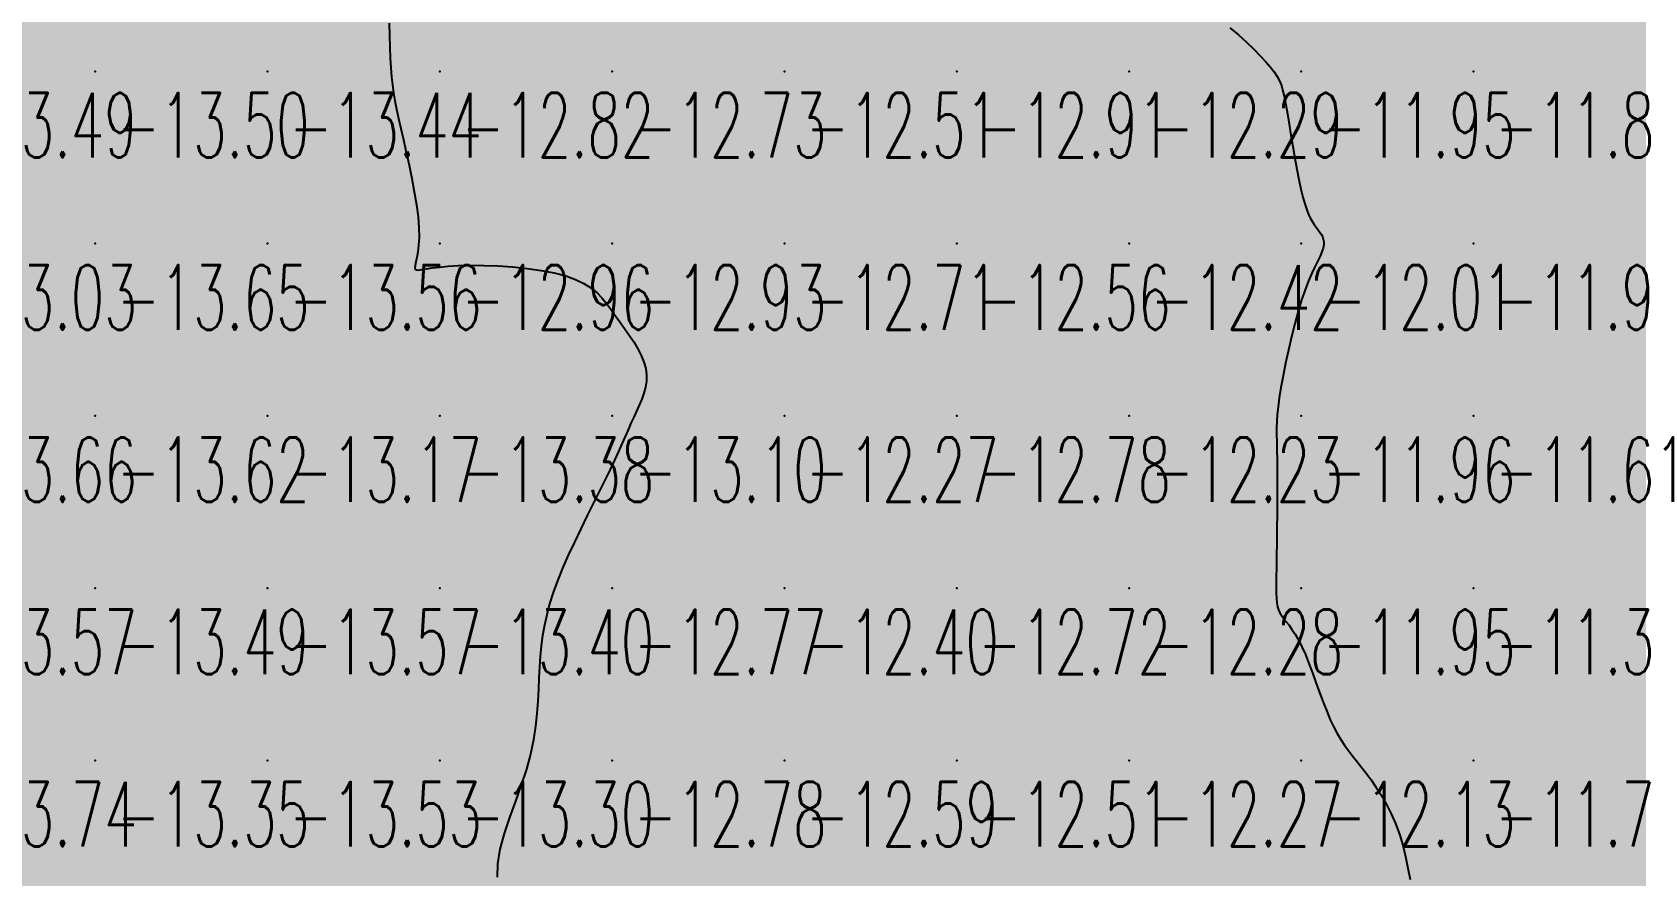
# Model space of a CAD drawing. Header units: millimetres. Extents: x 88261 to 90953, y 390274 to 392322.
# Drawn here: x 89756.6 to 89850.2, y 391060.5 to 391109.5 of the extents above; entities that cross this region are included whole.
import ezdxf
from ezdxf.enums import TextEntityAlignment as Align

# ---------------------------------------------------------------- set-up
doc = ezdxf.new("R2010")
doc.units = ezdxf.units.MM
doc.header["$LTSCALE"] = 25
for name, color, linetype in [('CN_03_00', 7, 'Continuous'), ('COTEAlt', 7, 'Continuous'), ('TN_COLORIAGE', 7, 'Continuous')]:
    doc.layers.add(name, color=color, linetype=linetype)
doc.styles.add('Simplex 1.0', font='Simplex.shx', dxfattribs={"width": 0.99, "height": 2.5})
doc.styles.get("Standard").update_dxf_attribs({"font": 'times.ttf'})

# ---------------------------------------------------------------- blocks, each defined once
blk = doc.blocks.new('COTE')
at = {"color": 0}
blk.add_point((0, 0), dxfattribs=at)
at = {"layer": 'COTEAlt'}
blk.add_attdef('ALT', text='', height=3.75, dxfattribs=at).set_placement((1.25, -1.25), align=Align.TOP_LEFT)

msp = doc.modelspace()

# ---------------------------------------------------------------- linework, layer by layer
at = {"layer": 'CN_03_00', "flags": 128}
for points, elevation in [([(89777.301, 391110.038), (89777.319, 391109.317), (89777.338, 391108.633), (89777.364, 391108.004), (89777.397, 391107.44), (89777.44, 391106.93), (89777.494, 391106.453), (89777.561, 391105.992), (89777.642, 391105.527), (89777.739, 391105.039), (89777.852, 391104.511), (89777.984, 391103.922), (89778.133, 391103.261), (89778.295, 391102.542), (89778.459, 391101.785), (89778.618, 391101.012), (89778.763, 391100.242), (89778.886, 391099.497), (89778.979, 391098.798), (89779.032, 391098.164), (89779.042, 391097.613), (89779.016, 391097.143), (89778.968, 391096.75), (89778.91, 391096.428), (89778.852, 391096.173), (89778.809, 391095.978), (89778.792, 391095.84), (89778.813, 391095.752), (89778.884, 391095.709), (89779.012, 391095.704), (89779.203, 391095.727), (89779.464, 391095.769), (89779.8, 391095.824), (89780.219, 391095.881), (89780.726, 391095.932), (89781.329, 391095.969), (89782.027, 391095.984), (89782.8, 391095.975), (89783.622, 391095.942), (89784.467, 391095.882), (89785.308, 391095.796), (89786.12, 391095.682), (89786.877, 391095.539), (89787.551, 391095.367), (89788.125, 391095.164), (89788.606, 391094.933), (89789.011, 391094.676), (89789.354, 391094.394), (89789.652, 391094.09), (89789.92, 391093.766), (89790.173, 391093.425), (89790.428, 391093.067), (89790.695, 391092.696), (89790.968, 391092.315), (89791.239, 391091.926), (89791.497, 391091.533), (89791.731, 391091.138), (89791.933, 391090.746), (89792.092, 391090.359), (89792.198, 391089.981), (89792.245, 391089.613), (89792.236, 391089.254), (89792.182, 391088.902), (89792.089, 391088.555), (89791.966, 391088.21), (89791.822, 391087.865), (89791.664, 391087.518), (89791.5, 391087.167), (89791.337, 391086.808), (89791.171, 391086.435), (89790.998, 391086.042), (89790.813, 391085.622), (89790.609, 391085.168), (89790.383, 391084.674), (89790.129, 391084.132), (89789.842, 391083.537), (89789.52, 391082.883), (89789.17, 391082.182), (89788.803, 391081.445), (89788.429, 391080.685), (89788.059, 391079.915), (89787.704, 391079.147), (89787.374, 391078.394), (89787.08, 391077.669), (89786.829, 391076.98), (89786.62, 391076.324), (89786.449, 391075.694), (89786.313, 391075.081), (89786.206, 391074.479), (89786.125, 391073.879), (89786.066, 391073.275), (89786.025, 391072.659), (89785.996, 391072.023), (89785.971, 391071.365), (89785.937, 391070.679), (89785.885, 391069.964), (89785.803, 391069.215), (89785.681, 391068.428), (89785.508, 391067.601), (89785.272, 391066.729), (89784.972, 391065.813), (89784.633, 391064.87), (89784.29, 391063.92), (89783.978, 391062.984), (89783.732, 391062.081), (89783.586, 391061.232), (89783.574, 391060.458)], -13), ([(89826.109, 391109.759), (89826.602, 391109.351), (89827.065, 391108.934), (89827.491, 391108.525), (89827.87, 391108.136), (89828.195, 391107.785), (89828.462, 391107.478), (89828.677, 391107.206), (89828.847, 391106.949), (89828.983, 391106.691), (89829.092, 391106.413), (89829.185, 391106.099), (89829.268, 391105.73), (89829.353, 391105.29), (89829.444, 391104.766), (89829.544, 391104.175), (89829.65, 391103.537), (89829.761, 391102.874), (89829.876, 391102.208), (89829.992, 391101.561), (89830.11, 391100.952), (89830.227, 391100.406), (89830.342, 391099.937), (89830.455, 391099.541), (89830.566, 391099.21), (89830.676, 391098.934), (89830.785, 391098.704), (89830.892, 391098.51), (89830.999, 391098.343), (89831.105, 391098.195), (89831.209, 391098.056), (89831.308, 391097.921), (89831.397, 391097.787), (89831.471, 391097.65), (89831.525, 391097.505), (89831.554, 391097.348), (89831.553, 391097.176), (89831.518, 391096.983), (89831.445, 391096.766), (89831.339, 391096.518), (89831.203, 391096.231), (89831.043, 391095.899), (89830.864, 391095.514), (89830.672, 391095.07), (89830.471, 391094.558), (89830.267, 391093.973), (89830.064, 391093.311), (89829.867, 391092.59), (89829.677, 391091.833), (89829.5, 391091.061), (89829.337, 391090.298), (89829.193, 391089.566), (89829.07, 391088.886), (89828.972, 391088.282), (89828.902, 391087.767), (89828.855, 391087.324), (89828.828, 391086.925), (89828.817, 391086.545), (89828.818, 391086.156), (89828.825, 391085.733), (89828.836, 391085.248), (89828.845, 391084.676), (89828.85, 391083.998), (89828.85, 391083.235), (89828.846, 391082.414), (89828.84, 391081.564), (89828.831, 391080.712), (89828.821, 391079.887), (89828.811, 391079.118), (89828.801, 391078.433), (89828.792, 391077.852), (89828.788, 391077.37), (89828.791, 391076.973), (89828.803, 391076.648), (89828.829, 391076.381), (89828.869, 391076.16), (89828.928, 391075.97), (89829.008, 391075.8), (89829.111, 391075.635), (89829.235, 391075.466), (89829.378, 391075.283), (89829.537, 391075.078), (89829.71, 391074.84), (89829.894, 391074.56), (89830.086, 391074.229), (89830.284, 391073.837), (89830.485, 391073.38), (89830.689, 391072.869), (89830.895, 391072.321), (89831.103, 391071.753), (89831.31, 391071.18), (89831.518, 391070.619), (89831.724, 391070.087), (89831.93, 391069.6), (89832.133, 391069.17), (89832.337, 391068.789), (89832.544, 391068.446), (89832.757, 391068.128), (89832.979, 391067.823), (89833.212, 391067.52), (89833.459, 391067.207), (89833.723, 391066.871), (89834.006, 391066.502), (89834.3, 391066.099), (89834.601, 391065.661), (89834.901, 391065.189), (89835.192, 391064.683), (89835.468, 391064.143), (89835.723, 391063.569), (89835.948, 391062.961), (89836.14, 391062.321), (89836.302, 391061.66), (89836.441, 391060.989), (89836.563, 391060.321)], -12)]:
    msp.add_lwpolyline(points, dxfattribs=dict(at, elevation=elevation))
at = {"layer": 'TN_COLORIAGE', "color": 221}
for points in [[(89750.249, 391117.239, -13.255), (89750.249, 391107.239, -13.255), (89760.249, 391117.239, -13.255)], [(89750.249, 391107.239, -13.255), (89760.249, 391107.239, -13.255), (89760.249, 391117.239, -13.255)], [(89760.249, 391117.239, -13.287), (89760.249, 391107.239, -13.287), (89770.249, 391117.239, -13.287)], [(89760.249, 391107.239, -13.287), (89770.249, 391107.239, -13.287), (89770.249, 391117.239, -13.287)], [(89770.249, 391107.239, -13), (89777.311, 391114.302, -13), (89770.249, 391117.239, -13), (89776.376, 391117.239, -13)], [(89777.274, 391107.239, -13.436), (89777.311, 391114.302, -13.436), (89770.249, 391107.239, -13.436)], [(89750.249, 391107.239, -13.498), (89750.249, 391097.239, -13.498), (89760.249, 391107.239, -13.498)], [(89750.249, 391097.239, -13.498), (89760.249, 391097.239, -13.498), (89760.249, 391107.239, -13.498)], [(89760.249, 391107.239, -13.436), (89760.249, 391097.239, -13.436), (89770.249, 391107.239, -13.436)], [(89760.249, 391097.239, -13.436), (89770.249, 391097.239, -13.436), (89770.249, 391107.239, -13.436)], [(89770.249, 391097.239, -13), (89777.773, 391104.763, -13), (89770.249, 391107.239, -13), (89777.274, 391107.239, -13)], [(89777.773, 391104.763, -13.561), (89779.536, 391097.239, -13.561), (89770.249, 391097.239, -13.561)], [(89750.249, 391097.239, -13.649), (89750.249, 391087.239, -13.649), (89760.249, 391097.239, -13.649)], [(89750.249, 391087.239, -13.649), (89760.249, 391087.239, -13.649), (89760.249, 391097.239, -13.649)], [(89760.249, 391097.239, -13.561), (89760.249, 391087.239, -13.561), (89770.249, 391097.239, -13.561)], [(89760.249, 391087.239, -13.561), (89770.249, 391087.239, -13.561), (89770.249, 391097.239, -13.561)], [(89770.249, 391097.239, -13), (89779.536, 391097.239, -13), (89770.249, 391087.239, -13), (89778.274, 391095.265, -13)], [(89780.249, 391087.239, -13), (89780.249, 391096.214, -13), (89770.249, 391087.239, -13), (89778.274, 391095.265, -13)], [(89788.703, 391095.693, -13.377), (89780.249, 391096.214, -13.377), (89780.249, 391087.239, -13.377)], [(89780.249, 391087.239, -13), (89788.703, 391095.693, -13), (89790.249, 391087.239, -13), (89790.249, 391093.213, -13)], [(89792.867, 391089.858, -13.102), (89790.249, 391093.213, -13.102), (89790.249, 391087.239, -13.102)], [(89791.471, 391087.239, -13.102), (89792.867, 391089.858, -13.102), (89790.249, 391087.239, -13.102)], [(89750.249, 391087.239, -13.623), (89750.249, 391077.239, -13.623), (89760.249, 391087.239, -13.623)], [(89750.249, 391077.239, -13.623), (89760.249, 391077.239, -13.623), (89760.249, 391087.239, -13.623)], [(89760.249, 391087.239, -13.175), (89760.249, 391077.239, -13.175), (89770.249, 391087.239, -13.175)], [(89760.249, 391077.239, -13.175), (89770.249, 391077.239, -13.175), (89770.249, 391087.239, -13.175)], [(89770.249, 391087.239, -13.377), (89770.249, 391077.239, -13.377), (89780.249, 391087.239, -13.377)], [(89770.249, 391077.239, -13.377), (89780.249, 391077.239, -13.377), (89780.249, 391087.239, -13.377)], [(89780.249, 391087.239, -13.102), (89780.249, 391077.239, -13.102), (89790.249, 391087.239, -13.102)], [(89780.249, 391077.239, -13), (89786.588, 391077.239, -13), (89790.249, 391087.239, -13), (89790.249, 391084.185, -13)], [(89791.471, 391087.239, -13.102), (89790.249, 391084.185, -13.102), (89790.249, 391087.239, -13.102)], [(89750.249, 391077.239, -13.486), (89750.249, 391067.239, -13.486), (89760.249, 391077.239, -13.486)], [(89750.249, 391067.239, -13.486), (89760.249, 391067.239, -13.486), (89760.249, 391077.239, -13.486)], [(89760.249, 391077.239, -13.566), (89760.249, 391067.239, -13.566), (89770.249, 391077.239, -13.566)], [(89760.249, 391067.239, -13.566), (89770.249, 391067.239, -13.566), (89770.249, 391077.239, -13.566)], [(89770.249, 391077.239, -13.402), (89770.249, 391067.239, -13.402), (89780.249, 391077.239, -13.402)], [(89770.249, 391067.239, -13.402), (89780.249, 391067.239, -13.402), (89780.249, 391077.239, -13.402)], [(89780.249, 391077.239, -13), (89786.588, 391077.239, -13), (89780.249, 391067.239, -13), (89785.878, 391072.868, -13)], [(89785.878, 391072.868, -13.299), (89786.05, 391067.239, -13.299), (89780.249, 391067.239, -13.299)], [(89750.249, 391067.239, -13.348), (89750.249, 391057.239, -13.348), (89760.249, 391067.239, -13.348)], [(89750.249, 391057.239, -13.348), (89760.249, 391057.239, -13.348), (89760.249, 391067.239, -13.348)], [(89760.249, 391067.239, -13.532), (89760.249, 391057.239, -13.532), (89770.249, 391067.239, -13.532)], [(89760.249, 391057.239, -13.532), (89770.249, 391057.239, -13.532), (89770.249, 391067.239, -13.532)], [(89770.249, 391067.239, -13.299), (89770.249, 391057.239, -13.299), (89780.249, 391067.239, -13.299)], [(89770.249, 391057.239, -13.299), (89780.249, 391057.239, -13.299), (89780.249, 391067.239, -13.299)], [(89780.249, 391067.239, -13), (89786.05, 391067.239, -13), (89780.249, 391057.239, -13), (89781.557, 391058.548, -13)]]:
    msp.add_solid(points, dxfattribs=at)
at = {"layer": 'TN_COLORIAGE', "color": 211}
for points in [[(89777.311, 391114.302, -12.815), (89777.274, 391107.239, -12.815), (89780.249, 391117.239, -12.815), (89780.249, 391107.239, -12.815)], [(89780.249, 391117.239, -12.551), (89780.249, 391107.239, -12.551), (89790.249, 391117.239, -12.551)], [(89780.249, 391107.239, -12.551), (89790.249, 391107.239, -12.551), (89790.249, 391117.239, -12.551)], [(89790.249, 391107.239, -12.64), (89800.249, 391107.239, -12.64), (89800.249, 391117.239, -12.64)], [(89790.249, 391117.239, -12.64), (89790.249, 391107.239, -12.64), (89800.249, 391117.239, -12.64)], [(89800.249, 391107.239, -12.502), (89810.249, 391107.239, -12.502), (89810.249, 391117.239, -12.502)], [(89800.249, 391117.239, -12.502), (89800.249, 391107.239, -12.502), (89810.249, 391117.239, -12.502)], [(89810.249, 391107.239, -12), (89817.254, 391114.245, -12), (89810.249, 391117.239, -12), (89815.889, 391117.239, -12)], [(89810.249, 391107.239, -12), (89817.254, 391114.245, -12), (89820.249, 391107.239, -12), (89820.249, 391111.478, -12)], [(89824.514, 391111.505, -12.286), (89828.851, 391107.239, -12.286), (89820.249, 391107.239, -12.286)], [(89820.249, 391111.478, -12.286), (89824.514, 391111.505, -12.286), (89820.249, 391107.239, -12.286)], [(89777.274, 391107.239, -12.815), (89777.773, 391104.763, -12.815), (89780.249, 391107.239, -12.815)], [(89779.536, 391097.239, -12.815), (89777.773, 391104.763, -12.815), (89780.249, 391097.239, -12.815), (89780.249, 391107.239, -12.815)], [(89780.249, 391107.239, -12.732), (89780.249, 391097.239, -12.732), (89790.249, 391107.239, -12.732)], [(89780.249, 391097.239, -12.732), (89790.249, 391097.239, -12.732), (89790.249, 391107.239, -12.732)], [(89790.249, 391097.239, -12.507), (89800.249, 391097.239, -12.507), (89800.249, 391107.239, -12.507)], [(89790.249, 391107.239, -12.507), (89790.249, 391097.239, -12.507), (89800.249, 391107.239, -12.507)], [(89800.249, 391097.239, -12.908), (89810.249, 391097.239, -12.908), (89810.249, 391107.239, -12.908)], [(89800.249, 391107.239, -12.908), (89800.249, 391097.239, -12.908), (89810.249, 391107.239, -12.908)], [(89810.249, 391097.239, -12.286), (89820.249, 391097.239, -12.286), (89820.249, 391107.239, -12.286)], [(89810.249, 391107.239, -12.286), (89810.249, 391097.239, -12.286), (89820.249, 391107.239, -12.286)], [(89820.249, 391097.239, -12), (89829.254, 391106.244, -12), (89820.249, 391107.239, -12), (89828.851, 391107.239, -12)], [(89820.249, 391097.239, -12), (89829.254, 391106.244, -12), (89830.249, 391097.239, -12), (89830.249, 391099.522, -12)], [(89831.111, 391098.101, -12.014), (89830.249, 391099.522, -12.014), (89830.249, 391097.239, -12.014)], [(89831.111, 391098.101, -12.014), (89831.937, 391097.239, -12.014), (89830.249, 391097.239, -12.014)], [(89778.274, 391095.265, -12.957), (89779.536, 391097.239, -12.957), (89780.249, 391097.239, -12.957)], [(89778.274, 391095.265, -12.957), (89780.249, 391096.214, -12.957), (89780.249, 391097.239, -12.957)], [(89780.249, 391096.214, -12.931), (89788.703, 391095.693, -12.931), (89780.249, 391097.239, -12.931), (89790.249, 391097.239, -12.931)], [(89790.249, 391093.213, -12.931), (89788.703, 391095.693, -12.931), (89790.249, 391097.239, -12.931)], [(89790.249, 391093.213, -12.712), (89792.867, 391089.858, -12.712), (89790.249, 391097.239, -12.712), (89800.249, 391097.239, -12.712)], [(89792.867, 391089.858, -12.266), (89791.471, 391087.239, -12.266), (89800.249, 391097.239, -12.266), (89800.249, 391087.239, -12.266)], [(89800.249, 391087.239, -12.557), (89810.249, 391087.239, -12.557), (89810.249, 391097.239, -12.557)], [(89800.249, 391097.239, -12.557), (89800.249, 391087.239, -12.557), (89810.249, 391097.239, -12.557)], [(89810.249, 391087.239, -12.42), (89820.249, 391087.239, -12.42), (89820.249, 391097.239, -12.42)], [(89810.249, 391097.239, -12.42), (89810.249, 391087.239, -12.42), (89820.249, 391097.239, -12.42)], [(89820.249, 391087.239, -12), (89828.67, 391087.239, -12), (89830.249, 391097.239, -12), (89830.249, 391094.839, -12)], [(89820.249, 391097.239, -12.014), (89820.249, 391087.239, -12.014), (89830.249, 391097.239, -12.014)], [(89831.937, 391097.239, -12.014), (89830.249, 391094.839, -12.014), (89830.249, 391097.239, -12.014)], [(89790.249, 391077.239, -12.266), (89800.249, 391077.239, -12.266), (89800.249, 391087.239, -12.266)], [(89790.249, 391084.185, -12.266), (89791.471, 391087.239, -12.266), (89790.249, 391077.239, -12.266), (89800.249, 391087.239, -12.266)], [(89800.249, 391077.239, -12.779), (89810.249, 391077.239, -12.779), (89810.249, 391087.239, -12.779)], [(89800.249, 391087.239, -12.779), (89800.249, 391077.239, -12.779), (89810.249, 391087.239, -12.779)], [(89810.249, 391077.239, -12.232), (89820.249, 391077.239, -12.232), (89820.249, 391087.239, -12.232)], [(89810.249, 391087.239, -12.232), (89810.249, 391077.239, -12.232), (89820.249, 391087.239, -12.232)], [(89820.249, 391077.239, -12), (89828.903, 391085.894, -12), (89820.249, 391087.239, -12), (89828.67, 391087.239, -12)], [(89828.787, 391077.239, -12.28), (89828.903, 391085.894, -12.28), (89820.249, 391077.239, -12.28)], [(89790.249, 391084.185, -12.768), (89786.588, 391077.239, -12.768), (89790.249, 391077.239, -12.768)], [(89785.878, 391072.868, -12.768), (89786.588, 391077.239, -12.768), (89790.249, 391077.239, -12.768)], [(89786.05, 391067.239, -12.768), (89785.878, 391072.868, -12.768), (89790.249, 391067.239, -12.768), (89790.249, 391077.239, -12.768)], [(89790.249, 391067.239, -12.403), (89800.249, 391067.239, -12.403), (89800.249, 391077.239, -12.403)], [(89790.249, 391077.239, -12.403), (89790.249, 391067.239, -12.403), (89800.249, 391077.239, -12.403)], [(89800.249, 391067.239, -12.718), (89810.249, 391067.239, -12.718), (89810.249, 391077.239, -12.718)], [(89800.249, 391077.239, -12.718), (89800.249, 391067.239, -12.718), (89810.249, 391077.239, -12.718)], [(89810.249, 391067.239, -12.28), (89820.249, 391067.239, -12.28), (89820.249, 391077.239, -12.28)], [(89810.249, 391077.239, -12.28), (89810.249, 391067.239, -12.28), (89820.249, 391077.239, -12.28)], [(89820.249, 391077.239, -12), (89828.787, 391077.239, -12), (89820.249, 391067.239, -12), (89828.753, 391075.744, -12)], [(89820.249, 391067.239, -12), (89828.753, 391075.744, -12), (89830.249, 391067.239, -12), (89830.249, 391074.584, -12)], [(89831.954, 391068.944, -12.132), (89830.249, 391074.584, -12.132), (89830.249, 391067.239, -12.132)], [(89831.954, 391068.944, -12.132), (89833.514, 391067.239, -12.132), (89830.249, 391067.239, -12.132)], [(89781.557, 391058.548, -12.783), (89786.05, 391067.239, -12.783), (89790.249, 391067.239, -12.783)], [(89790.115, 391057.239, -12.783), (89781.557, 391058.548, -12.783), (89790.249, 391057.239, -12.783), (89790.249, 391067.239, -12.783)], [(89790.249, 391057.239, -12.586), (89800.249, 391057.239, -12.586), (89800.249, 391067.239, -12.586)], [(89790.249, 391067.239, -12.586), (89790.249, 391057.239, -12.586), (89800.249, 391067.239, -12.586)], [(89800.249, 391057.239, -12.515), (89810.249, 391057.239, -12.515), (89810.249, 391067.239, -12.515)], [(89800.249, 391067.239, -12.515), (89800.249, 391057.239, -12.515), (89810.249, 391067.239, -12.515)], [(89810.249, 391057.239, -12.272), (89820.249, 391057.239, -12.272), (89820.249, 391067.239, -12.272)], [(89810.249, 391067.239, -12.272), (89810.249, 391057.239, -12.272), (89820.249, 391067.239, -12.272)], [(89820.249, 391057.239, -12.132), (89830.249, 391057.239, -12.132), (89830.249, 391067.239, -12.132)], [(89820.249, 391067.239, -12.132), (89820.249, 391057.239, -12.132), (89830.249, 391067.239, -12.132)], [(89830.249, 391057.239, -12), (89836.331, 391063.321, -12), (89830.249, 391067.239, -12), (89833.514, 391067.239, -12)], [(89836.331, 391063.321, -12.424), (89836.852, 391057.239, -12.424), (89830.249, 391057.239, -12.424)]]:
    msp.add_solid(points, dxfattribs=at)
at = {"layer": 'TN_COLORIAGE', "color": 201}
for points in [[(89828.851, 391107.239, -11.616), (89824.514, 391111.505, -11.616), (89830.249, 391107.239, -11.616), (89830.249, 391117.239, -11.616)], [(89830.249, 391107.239, -11.749), (89840.249, 391107.239, -11.749), (89840.249, 391117.239, -11.749)], [(89830.249, 391117.239, -11.749), (89830.249, 391107.239, -11.749), (89840.249, 391117.239, -11.749)], [(89840.249, 391107.239, -11.133), (89850.249, 391107.239, -11.133), (89850.249, 391117.239, -11.133)], [(89840.249, 391117.239, -11.133), (89840.249, 391107.239, -11.133), (89850.249, 391117.239, -11.133)], [(89828.851, 391107.239, -11.954), (89829.254, 391106.244, -11.954), (89830.249, 391107.239, -11.954)], [(89830.249, 391099.522, -11.954), (89829.254, 391106.244, -11.954), (89830.249, 391107.239, -11.954)], [(89830.249, 391099.522, -11.855), (89831.111, 391098.101, -11.855), (89830.249, 391107.239, -11.855), (89840.249, 391107.239, -11.855)], [(89831.937, 391097.239, -11.855), (89831.111, 391098.101, -11.855), (89840.249, 391097.239, -11.855), (89840.249, 391107.239, -11.855)], [(89840.249, 391097.239, -11.247), (89850.249, 391097.239, -11.247), (89850.249, 391107.239, -11.247)], [(89840.249, 391107.239, -11.247), (89840.249, 391097.239, -11.247), (89850.249, 391107.239, -11.247)], [(89830.249, 391087.239, -11.932), (89840.249, 391087.239, -11.932), (89840.249, 391097.239, -11.932)], [(89830.249, 391094.839, -11.932), (89831.937, 391097.239, -11.932), (89830.249, 391087.239, -11.932), (89840.249, 391097.239, -11.932)], [(89840.249, 391087.239, -11.497), (89850.249, 391087.239, -11.497), (89850.249, 391097.239, -11.497)], [(89840.249, 391097.239, -11.497), (89840.249, 391087.239, -11.497), (89850.249, 391097.239, -11.497)], [(89830.249, 391094.839, -11.957), (89828.67, 391087.239, -11.957), (89830.249, 391087.239, -11.957)], [(89828.67, 391087.239, -11.957), (89828.903, 391085.894, -11.957), (89830.249, 391087.239, -11.957)], [(89828.903, 391085.894, -11.952), (89828.787, 391077.239, -11.952), (89830.249, 391087.239, -11.952), (89830.249, 391077.239, -11.952)], [(89830.249, 391077.239, -11.611), (89840.249, 391077.239, -11.611), (89840.249, 391087.239, -11.611)], [(89830.249, 391087.239, -11.611), (89830.249, 391077.239, -11.611), (89840.249, 391087.239, -11.611)], [(89840.249, 391077.239, -11.797), (89850.249, 391077.239, -11.797), (89850.249, 391087.239, -11.797)], [(89840.249, 391087.239, -11.797), (89840.249, 391077.239, -11.797), (89850.249, 391087.239, -11.797)], [(89830.249, 391074.584, -11.952), (89828.753, 391075.744, -11.952), (89830.249, 391077.239, -11.952)], [(89828.753, 391075.744, -11.952), (89828.787, 391077.239, -11.952), (89830.249, 391077.239, -11.952)], [(89830.249, 391074.584, -11.356), (89831.954, 391068.944, -11.356), (89830.249, 391077.239, -11.356), (89840.249, 391077.239, -11.356)], [(89833.514, 391067.239, -11.356), (89831.954, 391068.944, -11.356), (89840.249, 391067.239, -11.356), (89840.249, 391077.239, -11.356)], [(89840.249, 391067.239, -11.766), (89850.249, 391067.239, -11.766), (89850.249, 391077.239, -11.766)], [(89840.249, 391077.239, -11.766), (89840.249, 391067.239, -11.766), (89850.249, 391077.239, -11.766)], [(89833.514, 391067.239, -11.727), (89836.331, 391063.321, -11.727), (89840.249, 391067.239, -11.727)], [(89836.852, 391057.239, -11.727), (89836.331, 391063.321, -11.727), (89840.249, 391057.239, -11.727), (89840.249, 391067.239, -11.727)], [(89840.249, 391057.239, -11.774), (89850.249, 391057.239, -11.774), (89850.249, 391067.239, -11.774)], [(89840.249, 391067.239, -11.774), (89840.249, 391057.239, -11.774), (89850.249, 391067.239, -11.774)]]:
    msp.add_solid(points, dxfattribs=at)

# ---------------------------------------------------------------- block references
at = {"layer": 'COTEAlt'}
ref = msp.add_blockref('COTE', (89750.249, 391107.239), dxfattribs=at)
ref.add_attrib('ALT', '-13.49', dxfattribs={"height": 3.75, "style": 'Simplex 1.0', "width": 0.6}).set_placement((89751.499, 391105.989), align=Align.TOP_LEFT)
ref = msp.add_blockref('COTE', (89760.249, 391107.239), dxfattribs=at)
ref.add_attrib('ALT', '-13.50', dxfattribs={"height": 3.75, "style": 'Simplex 1.0', "width": 0.6}).set_placement((89761.499, 391105.989), align=Align.TOP_LEFT)
ref = msp.add_blockref('COTE', (89770.249, 391107.239), dxfattribs=at)
ref.add_attrib('ALT', '-13.44', dxfattribs={"height": 3.75, "style": 'Simplex 1.0', "width": 0.6}).set_placement((89771.499, 391105.989), align=Align.TOP_LEFT)
ref = msp.add_blockref('COTE', (89780.249, 391107.239), dxfattribs=at)
ref.add_attrib('ALT', '-12.82', dxfattribs={"height": 3.75, "style": 'Simplex 1.0', "width": 0.6}).set_placement((89781.499, 391105.989), align=Align.TOP_LEFT)
ref = msp.add_blockref('COTE', (89790.249, 391107.239), dxfattribs=at)
ref.add_attrib('ALT', '-12.73', dxfattribs={"height": 3.75, "style": 'Simplex 1.0', "width": 0.6}).set_placement((89791.499, 391105.989), align=Align.TOP_LEFT)
ref = msp.add_blockref('COTE', (89800.249, 391107.239), dxfattribs=at)
ref.add_attrib('ALT', '-12.51', dxfattribs={"height": 3.75, "style": 'Simplex 1.0', "width": 0.6}).set_placement((89801.499, 391105.989), align=Align.TOP_LEFT)
ref = msp.add_blockref('COTE', (89810.249, 391107.239), dxfattribs=at)
ref.add_attrib('ALT', '-12.91', dxfattribs={"height": 3.75, "style": 'Simplex 1.0', "width": 0.6}).set_placement((89811.499, 391105.989), align=Align.TOP_LEFT)
ref = msp.add_blockref('COTE', (89820.249, 391107.239), dxfattribs=at)
ref.add_attrib('ALT', '-12.29', dxfattribs={"height": 3.75, "style": 'Simplex 1.0', "width": 0.6}).set_placement((89821.499, 391105.989), align=Align.TOP_LEFT)
ref = msp.add_blockref('COTE', (89830.249, 391107.239), dxfattribs=at)
ref.add_attrib('ALT', '-11.95', dxfattribs={"height": 3.75, "style": 'Simplex 1.0', "width": 0.6}).set_placement((89831.499, 391105.989), align=Align.TOP_LEFT)
ref = msp.add_blockref('COTE', (89840.249, 391107.239), dxfattribs=at)
ref.add_attrib('ALT', '-11.85', dxfattribs={"height": 3.75, "style": 'Simplex 1.0', "width": 0.6}).set_placement((89841.499, 391105.989), align=Align.TOP_LEFT)
ref = msp.add_blockref('COTE', (89750.249, 391097.239), dxfattribs=at)
ref.add_attrib('ALT', '-13.03', dxfattribs={"height": 3.75, "style": 'Simplex 1.0', "width": 0.6}).set_placement((89751.499, 391095.989), align=Align.TOP_LEFT)
ref = msp.add_blockref('COTE', (89760.249, 391097.239), dxfattribs=at)
ref.add_attrib('ALT', '-13.65', dxfattribs={"height": 3.75, "style": 'Simplex 1.0', "width": 0.6}).set_placement((89761.499, 391095.989), align=Align.TOP_LEFT)
ref = msp.add_blockref('COTE', (89770.249, 391097.239), dxfattribs=at)
ref.add_attrib('ALT', '-13.56', dxfattribs={"height": 3.75, "style": 'Simplex 1.0', "width": 0.6}).set_placement((89771.499, 391095.989), align=Align.TOP_LEFT)
ref = msp.add_blockref('COTE', (89780.249, 391097.239), dxfattribs=at)
ref.add_attrib('ALT', '-12.96', dxfattribs={"height": 3.75, "style": 'Simplex 1.0', "width": 0.6}).set_placement((89781.499, 391095.989), align=Align.TOP_LEFT)
ref = msp.add_blockref('COTE', (89790.249, 391097.239), dxfattribs=at)
ref.add_attrib('ALT', '-12.93', dxfattribs={"height": 3.75, "style": 'Simplex 1.0', "width": 0.6}).set_placement((89791.499, 391095.989), align=Align.TOP_LEFT)
ref = msp.add_blockref('COTE', (89800.249, 391097.239), dxfattribs=at)
ref.add_attrib('ALT', '-12.71', dxfattribs={"height": 3.75, "style": 'Simplex 1.0', "width": 0.6}).set_placement((89801.499, 391095.989), align=Align.TOP_LEFT)
ref = msp.add_blockref('COTE', (89810.249, 391097.239), dxfattribs=at)
ref.add_attrib('ALT', '-12.56', dxfattribs={"height": 3.75, "style": 'Simplex 1.0', "width": 0.6}).set_placement((89811.499, 391095.989), align=Align.TOP_LEFT)
ref = msp.add_blockref('COTE', (89820.249, 391097.239), dxfattribs=at)
ref.add_attrib('ALT', '-12.42', dxfattribs={"height": 3.75, "style": 'Simplex 1.0', "width": 0.6}).set_placement((89821.499, 391095.989), align=Align.TOP_LEFT)
ref = msp.add_blockref('COTE', (89830.249, 391097.239), dxfattribs=at)
ref.add_attrib('ALT', '-12.01', dxfattribs={"height": 3.75, "style": 'Simplex 1.0', "width": 0.6}).set_placement((89831.499, 391095.989), align=Align.TOP_LEFT)
ref = msp.add_blockref('COTE', (89840.249, 391097.239), dxfattribs=at)
ref.add_attrib('ALT', '-11.93', dxfattribs={"height": 3.75, "style": 'Simplex 1.0', "width": 0.6}).set_placement((89841.499, 391095.989), align=Align.TOP_LEFT)
ref = msp.add_blockref('COTE', (89750.249, 391087.239), dxfattribs=at)
ref.add_attrib('ALT', '-13.66', dxfattribs={"height": 3.75, "style": 'Simplex 1.0', "width": 0.6}).set_placement((89751.499, 391085.989), align=Align.TOP_LEFT)
ref = msp.add_blockref('COTE', (89760.249, 391087.239), dxfattribs=at)
ref.add_attrib('ALT', '-13.62', dxfattribs={"height": 3.75, "style": 'Simplex 1.0', "width": 0.6}).set_placement((89761.499, 391085.989), align=Align.TOP_LEFT)
ref = msp.add_blockref('COTE', (89770.249, 391087.239), dxfattribs=at)
ref.add_attrib('ALT', '-13.17', dxfattribs={"height": 3.75, "style": 'Simplex 1.0', "width": 0.6}).set_placement((89771.499, 391085.989), align=Align.TOP_LEFT)
ref = msp.add_blockref('COTE', (89780.249, 391087.239), dxfattribs=at)
ref.add_attrib('ALT', '-13.38', dxfattribs={"height": 3.75, "style": 'Simplex 1.0', "width": 0.6}).set_placement((89781.499, 391085.989), align=Align.TOP_LEFT)
ref = msp.add_blockref('COTE', (89790.249, 391087.239), dxfattribs=at)
ref.add_attrib('ALT', '-13.10', dxfattribs={"height": 3.75, "style": 'Simplex 1.0', "width": 0.6}).set_placement((89791.499, 391085.989), align=Align.TOP_LEFT)
ref = msp.add_blockref('COTE', (89800.249, 391087.239), dxfattribs=at)
ref.add_attrib('ALT', '-12.27', dxfattribs={"height": 3.75, "style": 'Simplex 1.0', "width": 0.6}).set_placement((89801.499, 391085.989), align=Align.TOP_LEFT)
ref = msp.add_blockref('COTE', (89810.249, 391087.239), dxfattribs=at)
ref.add_attrib('ALT', '-12.78', dxfattribs={"height": 3.75, "style": 'Simplex 1.0', "width": 0.6}).set_placement((89811.499, 391085.989), align=Align.TOP_LEFT)
ref = msp.add_blockref('COTE', (89820.249, 391087.239), dxfattribs=at)
ref.add_attrib('ALT', '-12.23', dxfattribs={"height": 3.75, "style": 'Simplex 1.0', "width": 0.6}).set_placement((89821.499, 391085.989), align=Align.TOP_LEFT)
ref = msp.add_blockref('COTE', (89830.249, 391087.239), dxfattribs=at)
ref.add_attrib('ALT', '-11.96', dxfattribs={"height": 3.75, "style": 'Simplex 1.0', "width": 0.6}).set_placement((89831.499, 391085.989), align=Align.TOP_LEFT)
ref = msp.add_blockref('COTE', (89840.249, 391087.239), dxfattribs=at)
ref.add_attrib('ALT', '-11.61', dxfattribs={"height": 3.75, "style": 'Simplex 1.0', "width": 0.6}).set_placement((89841.499, 391085.989), align=Align.TOP_LEFT)
ref = msp.add_blockref('COTE', (89750.249, 391077.239), dxfattribs=at)
ref.add_attrib('ALT', '-13.57', dxfattribs={"height": 3.75, "style": 'Simplex 1.0', "width": 0.6}).set_placement((89751.499, 391075.989), align=Align.TOP_LEFT)
ref = msp.add_blockref('COTE', (89760.249, 391077.239), dxfattribs=at)
ref.add_attrib('ALT', '-13.49', dxfattribs={"height": 3.75, "style": 'Simplex 1.0', "width": 0.6}).set_placement((89761.499, 391075.989), align=Align.TOP_LEFT)
ref = msp.add_blockref('COTE', (89770.249, 391077.239), dxfattribs=at)
ref.add_attrib('ALT', '-13.57', dxfattribs={"height": 3.75, "style": 'Simplex 1.0', "width": 0.6}).set_placement((89771.499, 391075.989), align=Align.TOP_LEFT)
ref = msp.add_blockref('COTE', (89780.249, 391077.239), dxfattribs=at)
ref.add_attrib('ALT', '-13.40', dxfattribs={"height": 3.75, "style": 'Simplex 1.0', "width": 0.6}).set_placement((89781.499, 391075.989), align=Align.TOP_LEFT)
ref = msp.add_blockref('COTE', (89790.249, 391077.239), dxfattribs=at)
ref.add_attrib('ALT', '-12.77', dxfattribs={"height": 3.75, "style": 'Simplex 1.0', "width": 0.6}).set_placement((89791.499, 391075.989), align=Align.TOP_LEFT)
ref = msp.add_blockref('COTE', (89800.249, 391077.239), dxfattribs=at)
ref.add_attrib('ALT', '-12.40', dxfattribs={"height": 3.75, "style": 'Simplex 1.0', "width": 0.6}).set_placement((89801.499, 391075.989), align=Align.TOP_LEFT)
ref = msp.add_blockref('COTE', (89810.249, 391077.239), dxfattribs=at)
ref.add_attrib('ALT', '-12.72', dxfattribs={"height": 3.75, "style": 'Simplex 1.0', "width": 0.6}).set_placement((89811.499, 391075.989), align=Align.TOP_LEFT)
ref = msp.add_blockref('COTE', (89820.249, 391077.239), dxfattribs=at)
ref.add_attrib('ALT', '-12.28', dxfattribs={"height": 3.75, "style": 'Simplex 1.0', "width": 0.6}).set_placement((89821.499, 391075.989), align=Align.TOP_LEFT)
ref = msp.add_blockref('COTE', (89830.249, 391077.239), dxfattribs=at)
ref.add_attrib('ALT', '-11.95', dxfattribs={"height": 3.75, "style": 'Simplex 1.0', "width": 0.6}).set_placement((89831.499, 391075.989), align=Align.TOP_LEFT)
ref = msp.add_blockref('COTE', (89840.249, 391077.239), dxfattribs=at)
ref.add_attrib('ALT', '-11.36', dxfattribs={"height": 3.75, "style": 'Simplex 1.0', "width": 0.6}).set_placement((89841.499, 391075.989), align=Align.TOP_LEFT)
ref = msp.add_blockref('COTE', (89750.249, 391067.239), dxfattribs=at)
ref.add_attrib('ALT', '-13.74', dxfattribs={"height": 3.75, "style": 'Simplex 1.0', "width": 0.6}).set_placement((89751.499, 391065.989), align=Align.TOP_LEFT)
ref = msp.add_blockref('COTE', (89760.249, 391067.239), dxfattribs=at)
ref.add_attrib('ALT', '-13.35', dxfattribs={"height": 3.75, "style": 'Simplex 1.0', "width": 0.6}).set_placement((89761.499, 391065.989), align=Align.TOP_LEFT)
ref = msp.add_blockref('COTE', (89770.249, 391067.239), dxfattribs=at)
ref.add_attrib('ALT', '-13.53', dxfattribs={"height": 3.75, "style": 'Simplex 1.0', "width": 0.6}).set_placement((89771.499, 391065.989), align=Align.TOP_LEFT)
ref = msp.add_blockref('COTE', (89780.249, 391067.239), dxfattribs=at)
ref.add_attrib('ALT', '-13.30', dxfattribs={"height": 3.75, "style": 'Simplex 1.0', "width": 0.6}).set_placement((89781.499, 391065.989), align=Align.TOP_LEFT)
ref = msp.add_blockref('COTE', (89790.249, 391067.239), dxfattribs=at)
ref.add_attrib('ALT', '-12.78', dxfattribs={"height": 3.75, "style": 'Simplex 1.0', "width": 0.6}).set_placement((89791.499, 391065.989), align=Align.TOP_LEFT)
ref = msp.add_blockref('COTE', (89800.249, 391067.239), dxfattribs=at)
ref.add_attrib('ALT', '-12.59', dxfattribs={"height": 3.75, "style": 'Simplex 1.0', "width": 0.6}).set_placement((89801.499, 391065.989), align=Align.TOP_LEFT)
ref = msp.add_blockref('COTE', (89810.249, 391067.239), dxfattribs=at)
ref.add_attrib('ALT', '-12.51', dxfattribs={"height": 3.75, "style": 'Simplex 1.0', "width": 0.6}).set_placement((89811.499, 391065.989), align=Align.TOP_LEFT)
ref = msp.add_blockref('COTE', (89820.249, 391067.239), dxfattribs=at)
ref.add_attrib('ALT', '-12.27', dxfattribs={"height": 3.75, "style": 'Simplex 1.0', "width": 0.6}).set_placement((89821.499, 391065.989), align=Align.TOP_LEFT)
ref = msp.add_blockref('COTE', (89830.249, 391067.239), dxfattribs=at)
ref.add_attrib('ALT', '-12.13', dxfattribs={"height": 3.75, "style": 'Simplex 1.0', "width": 0.6}).set_placement((89831.499, 391065.989), align=Align.TOP_LEFT)
ref = msp.add_blockref('COTE', (89840.249, 391067.239), dxfattribs=at)
ref.add_attrib('ALT', '-11.73', dxfattribs={"height": 3.75, "style": 'Simplex 1.0', "width": 0.6}).set_placement((89841.499, 391065.989), align=Align.TOP_LEFT)

doc.saveas('drawing.dxf')
